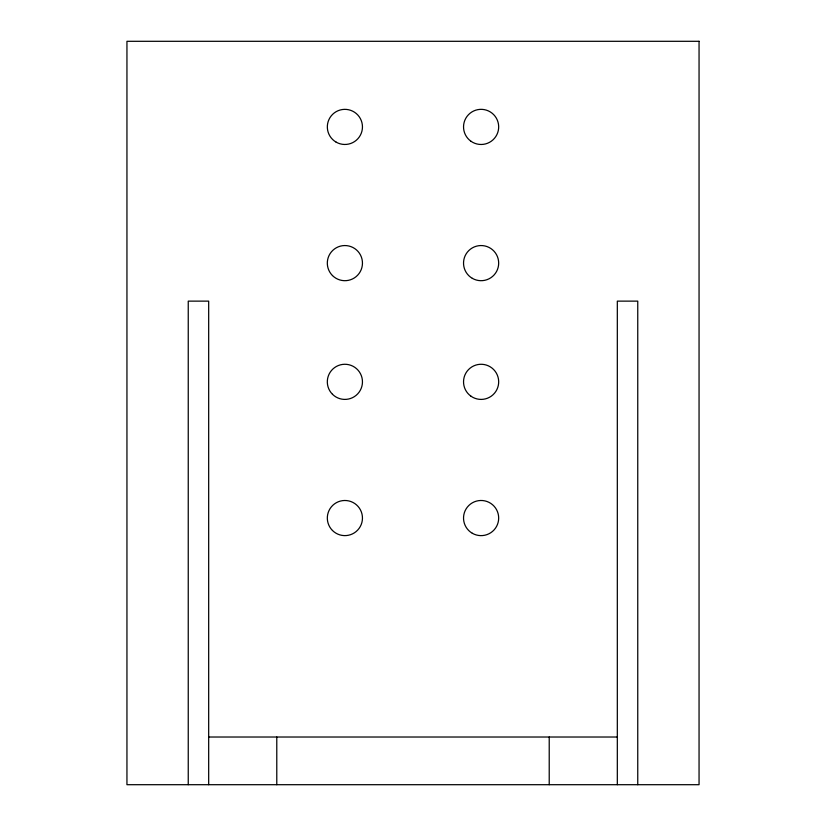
<?xml version="1.0" encoding="UTF-8"?>
<svg xmlns="http://www.w3.org/2000/svg" width="826" height="826" viewBox="0 0 826 826"><rect width="100%" height="100%" fill="white"/><g stroke="black" fill="none" stroke-linecap="round" stroke-linejoin="round"><path stroke-width="1.24" d="M208.679 737.019L617.321 737.019M637.755 784.7L637.755 301.129L617.321 301.129L617.321 784.7M549.218 737.019L549.218 784.7M276.782 737.019L276.782 784.7M208.679 784.7L208.679 301.129L188.245 301.129L188.245 784.7M699.054 41.3L126.946 41.3L126.946 784.7L699.054 784.7L699.054 41.3M472.317 278.341A17.573 17.573 0 0 0 498.677 263.122A17.573 17.573 0 0 0 472.317 247.903A17.573 17.573 0 0 0 472.317 278.341M471.037 141.308A17.573 17.573 0 0 0 498.615 128.433A17.573 17.573 0 0 0 473.68 110.983A17.573 17.573 0 0 0 471.037 141.308M336.11 142.124A17.573 17.573 0 0 0 362.459 126.905A17.573 17.573 0 0 0 336.11 111.696A17.573 17.573 0 0 0 336.11 142.124M332.465 530.478A17.573 17.573 0 0 0 361.86 522.6A17.573 17.573 0 0 0 340.343 501.083A17.573 17.573 0 0 0 332.465 530.478M472.317 533.276A17.573 17.573 0 0 0 498.677 518.057A17.573 17.573 0 0 0 472.317 502.838A17.573 17.573 0 0 0 472.317 533.276M332.465 394.27A17.573 17.573 0 0 0 361.86 386.392A17.573 17.573 0 0 0 340.343 364.865A17.573 17.573 0 0 0 332.465 394.27M471.037 396.243A17.573 17.573 0 0 0 498.615 383.367A17.573 17.573 0 0 0 473.68 365.918A17.573 17.573 0 0 0 471.037 396.243M332.465 275.554A17.573 17.573 0 0 0 361.86 267.676A17.573 17.573 0 0 0 340.343 246.148A17.573 17.573 0 0 0 332.465 275.554"/></g></svg>
